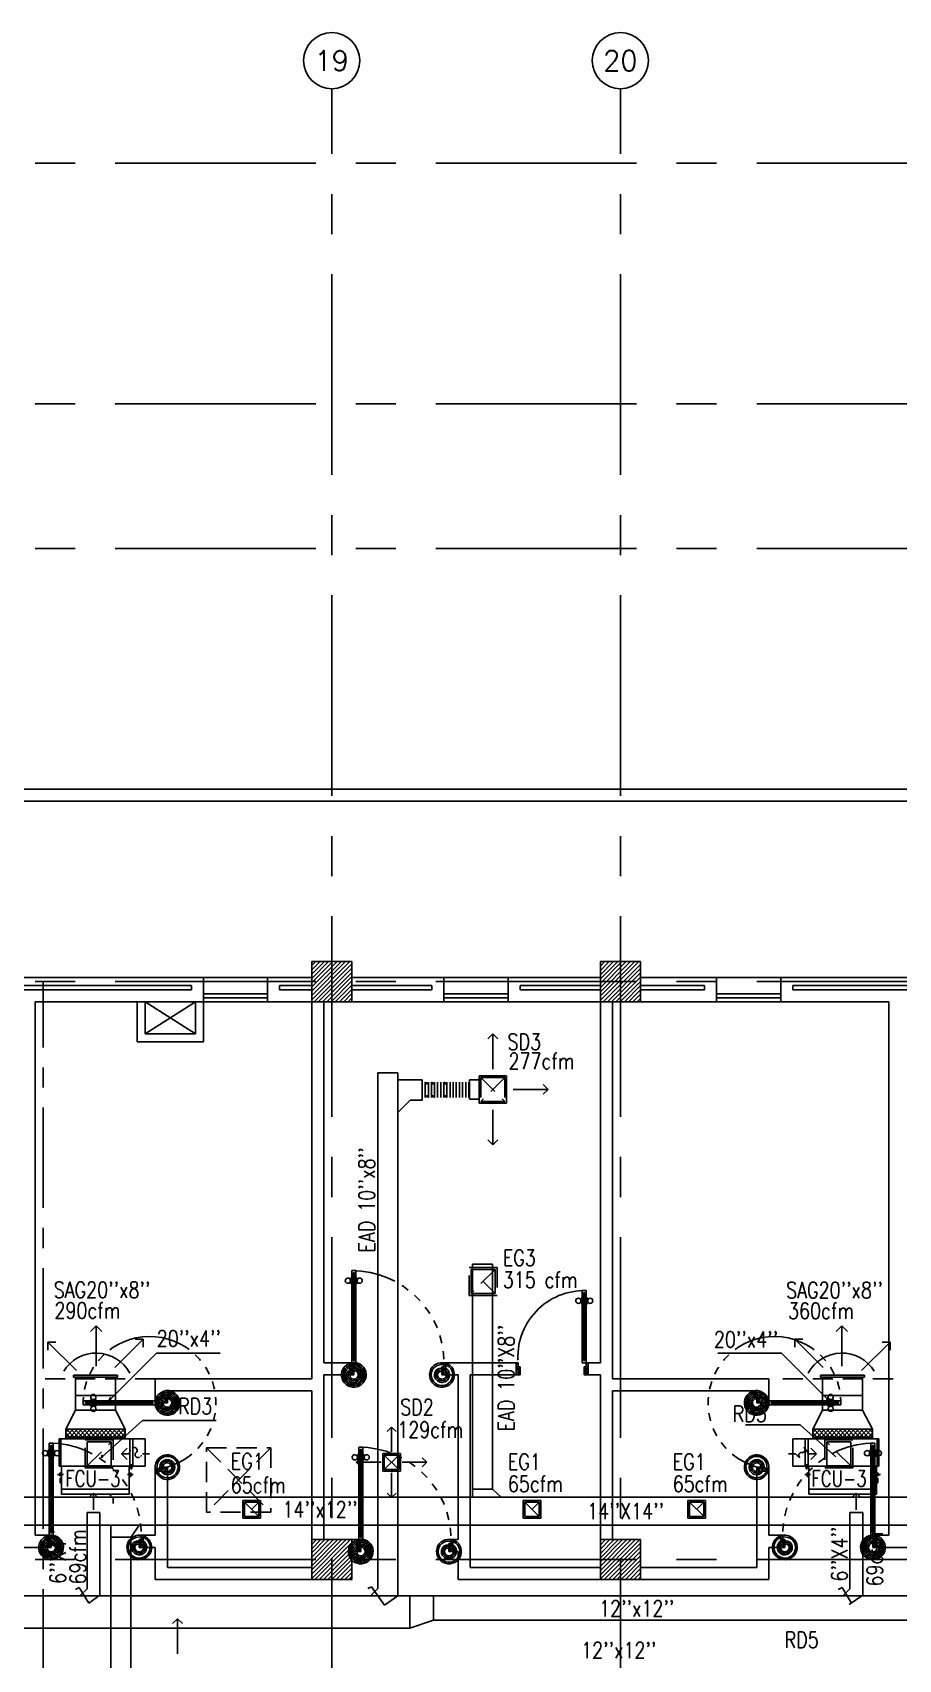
# Model space of a CAD drawing. Extents: x 417866231.7 to 417866328.5, y 43498046.7 to 43498124.2.
# Drawn here: x 417866275.55 to 417866286.35, y 43498103.96 to 43498124.24 of the extents above; entities that cross this region are included whole.
import ezdxf
from ezdxf.enums import TextEntityAlignment as Align

# ---------------------------------------------------------------- set-up
doc = ezdxf.new("R2010")
doc.units = 0
doc.header["$MEASUREMENT"] = 0
for name, pattern in [('CENTER', [2, 1.25, -0.25, 0.25, -0.25]), ('CENTERX2', [4, 2.5, -0.5, 0.5, -0.5]), ('HIDDEN', [0.375, 0.25, -0.125])]:
    doc.linetypes.add(name, pattern=pattern)
doc.layers.get('0').update_dxf_attribs({"linetype": 'CONTINUOUS'})
for name, color, linetype in [('AX-CR', 7, 'CONTINUOUS'), ('AX-TXT', 2, 'CONTINUOUS'), ('AXES', 11, 'CENTERX2'), ('AXES1', 11, 'CENTER'), ('COL', 7, 'CONTINUOUS'), ('DOOR', 9, 'CONTINUOUS'), ('DUCT', 6, 'CONTINUOUS'), ('EXDUCT', 10, 'CONTINUOUS'), ('FCU', 6, 'CONTINUOUS'), ('HAT', 11, 'CONTINUOUS'), ('INSUL', 9, 'CONTINUOUS'), ('M-AC-FLEX', 7, 'CONTINUOUS'), ('M-EGU.', 2, 'CONTINUOUS'), ('M-FILX', 2, 'CONTINUOUS'), ('M-TEXT', 2, 'CONTINUOUS'), ('PROJ-L', 9, 'CONTINUOUS'), ('PSUPPLY', 3, 'HIDDEN'), ('SCD', 2, 'CONTINUOUS'), ('SHAFT', 9, 'CONTINUOUS'), ('TEXT-A', 2, 'CONTINUOUS'), ('WALL', 9, 'CONTINUOUS'), ('WIN', 9, 'CONTINUOUS')]:
    doc.layers.add(name, color=color, linetype=linetype)
doc.styles.add('ROMANS', font='ROMANS.shx', dxfattribs={"width": 0.6})
pattern_1 = [(45, (0, 0), (-26.5165042945, 26.5165042945), [])]

# ---------------------------------------------------------------- blocks, each defined once
blk = doc.blocks.new('*X84')
at = {"color": 0}
for p, q in [((238729, 177104), (239214, 177590)), ((238729, 177157), (239161, 177590)), ((238729, 177210), (239108, 177590)), ((238729, 177263), (239055, 177590)), ((238729, 177316), (239002, 177590)), ((238729, 177369), (238949, 177590)), ((238729, 177422), (238896, 177590)), ((238729, 177475), (238843, 177590)), ((238729, 177528), (238790, 177590)), ((238729, 177581), (238737, 177590)), ((238767, 177090), (239229, 177551)), ((238820, 177090), (239229, 177498)), ((238873, 177090), (239229, 177445)), ((238926, 177090), (239229, 177392)), ((238979, 177090), (239229, 177339)), ((239032, 177090), (239229, 177286)), ((239085, 177090), (239229, 177233)), ((239138, 177090), (239229, 177180)), ((239191, 177090), (239229, 177127))]:
    blk.add_line(p, q, dxfattribs=at)
blk = doc.blocks.new('*X85')
at = {"color": 0}
for p, q in [((235129, 177110), (235608, 177590)), ((235129, 177163), (235555, 177590)), ((235129, 177217), (235502, 177590)), ((235129, 177270), (235449, 177590)), ((235129, 177323), (235396, 177590)), ((235129, 177376), (235343, 177590)), ((235129, 177429), (235290, 177590)), ((235129, 177482), (235237, 177590)), ((235129, 177535), (235184, 177590)), ((235161, 177090), (235629, 177557)), ((235214, 177090), (235629, 177504)), ((235267, 177090), (235629, 177451)), ((235320, 177090), (235629, 177398)), ((235373, 177090), (235629, 177345)), ((235426, 177090), (235629, 177292)), ((235479, 177090), (235629, 177239)), ((235532, 177090), (235629, 177186)), ((235585, 177090), (235629, 177133))]:
    blk.add_line(p, q, dxfattribs=at)
blk = doc.blocks.new('DOOR90')
at = {"layer": 'DOOR', "color": 7, "linetype": 'ByBlock'}
for p, q in [((-150, 0), (0, 0)), ((-150, 0), (-150, -25)), ((0, -50), (-114, 0)), ((0, -50), (-40, 0)), ((0, -50), (0, 0)), ((-1000, -25), (-1050, -25)), ((-1050, -75), (-1050, -25)), ((-1050, -25), (-1050, -75)), ((-1000, -75), (-1050, -75)), ((-1000, -42), (-1020, -42)), ((-1020, -42), (-1020, -58)), ((-1000, -58), (-1020, -58)), ((-1000, -25), (-1000, -42)), ((-1000, -58), (-1000, -75)), ((-878, -18), (-968, -18)), ((-968, -25), (-968, -18)), ((-968, -75), (-968, -82)), ((-878, -82), (-968, -82)), ((-955, -9), (-890, -9)), ((-955, -18), (-955, -9)), ((-955, -18), (-890, -18)), ((-955, -82), (-890, -82)), ((-955, -82), (-955, -91)), ((-955, -91), (-890, -91)), ((-890, -18), (-890, -9)), ((-890, -82), (-890, -91)), ((-878, -25), (-878, -18)), ((-878, -75), (-878, -82)), ((-200, -25), (-150, -25)), ((-200, -42), (-200, -25)), ((-180, -42), (-200, -42)), ((-200, -58), (-180, -58)), ((-200, -75), (-200, -58)), ((-150, -75), (-200, -75)), ((-180, -58), (-180, -42)), ((-150, -25), (-100, -25)), ((-150, -75), (-150, -25)), ((-100, -25), (-100, -50)), ((0, -50), (-100, -37)), ((-100, -50), (0, -50)), ((-150, -875), (-100, -875)), ((-150, -900), (-150, -875)), ((-150, -900), (0, -900)), ((0, -900), (-150, -900)), ((0, -850), (-114, -900)), ((-100, -875), (-100, -850)), ((0, -850), (-100, -863)), ((-100, -850), (0, -850)), ((0, -850), (-40, -900)), ((0, -850), (0, -900))]:
    blk.add_line(p, q, dxfattribs=at)
at = {"layer": 'DOOR', "linetype": 'ByBlock'}
for p, q in [((-200, -25), (-1000, -25)), ((-200, -42), (-1000, -42)), ((-200, -58), (-1000, -58)), ((-1000, -75), (-200, -75))]:
    blk.add_line(p, q, dxfattribs=at)
at = {"layer": 'DOOR', "color": 7, "linetype": 'ByBlock'}
for centre in [(-923, 24), (-923, -124)]:
    blk.add_circle(centre, 32.4, dxfattribs=at)
for centre, radius, start, end in [((0, -50), 154, 161.1053, 166.2858), ((0, -50), 94.4, 148.0182, 180), ((0, -50), 134, 158.1598, 169.28), ((0, -50), 114, 154.0838, 167.3774), ((0, -50), 74.4, 137.7764, 180), ((0, -50), 54.4, 113.2074, 180), ((0, -50), 34.4, 90, 180), ((0, -50), 14.4, 90, 180), ((0, -850), 154, 193.7142, 198.8947), ((0, -850), 134, 190.72, 201.8402), ((0, -850), 94.4, 180, 211.9818), ((0, -850), 74.4, 180, 222.2236), ((0, -850), 54.4, 180, 246.7926), ((0, -850), 34.4, 180, 270), ((0, -850), 14.4, 180, 270)]:
    blk.add_arc(centre, radius, start, end, dxfattribs=at)
at = {"layer": 'DOOR', "linetype": 'HIDDEN', "ltscale": 0.5}
blk.add_arc((-222, -50), 828, 178.2701, 275.003, dxfattribs=at)
blk = doc.blocks.new('DOOR100')
at = {"layer": 'DOOR', "color": 7, "linetype": 'ByBlock'}
for p, q in [((-82, 1128), (-82, 1218)), ((-75, 1218), (-82, 1218)), ((-75, 1250), (-75, 1300)), ((-75, 1300), (-25, 1300)), ((-25, 1300), (-75, 1300)), ((-58, 1250), (-75, 1250)), ((-58, 1250), (-58, 1270)), ((-42, 1270), (-58, 1270)), ((-42, 1250), (-42, 1270)), ((-25, 1250), (-42, 1250)), ((-25, 1250), (-25, 1300)), ((-25, 1218), (-18, 1218)), ((-18, 1128), (-18, 1218)), ((-91, 1205), (-91, 1140)), ((-82, 1205), (-91, 1205)), ((-82, 1140), (-91, 1140)), ((-82, 1205), (-82, 1140)), ((-75, 1128), (-82, 1128)), ((-25, 1128), (-18, 1128)), ((-18, 1205), (-18, 1140)), ((-18, 1205), (-9, 1205)), ((-18, 1140), (-9, 1140)), ((-9, 1205), (-9, 1140)), ((-1200, 0), (-1200, 150)), ((-1200, 150), (-1175, 150)), ((-1200, 150), (-1200, 0)), ((-1150, 0), (-1200, 114)), ((-1150, 0), (-1200, 40)), ((-1150, 0), (-1200, 0)), ((-1175, 150), (-1175, 100)), ((-1175, 100), (-1150, 100)), ((-1150, 0), (-1163, 100)), ((-1150, 100), (-1150, 0)), ((-75, 200), (-58, 200)), ((-75, 150), (-75, 200)), ((-75, 150), (-25, 150)), ((-58, 200), (-58, 180)), ((-58, 180), (-42, 180)), ((-50, 0), (0, 114)), ((-50, 100), (-50, 0)), ((-50, 0), (-37, 100)), ((-25, 100), (-50, 100)), ((-50, 0), (0, 40)), ((-50, 0), (0, 0)), ((-42, 200), (-25, 200)), ((-42, 180), (-42, 200)), ((-25, 200), (-25, 150)), ((0, 150), (-25, 150)), ((-25, 150), (-25, 100)), ((0, 0), (0, 150)), ((0, 150), (0, 0))]:
    blk.add_line(p, q, dxfattribs=at)
at = {"layer": 'DOOR', "linetype": 'ByBlock'}
for p, q in [((-75, 1250), (-75, 200)), ((-58, 200), (-58, 1250)), ((-42, 200), (-42, 1250)), ((-25, 200), (-25, 1250))]:
    blk.add_line(p, q, dxfattribs=at)
at = {"layer": 'DOOR', "color": 7, "linetype": 'ByBlock'}
for centre in [(-124, 1173), (24, 1173)]:
    blk.add_circle(centre, 32.4, dxfattribs=at)
at = {"layer": 'DOOR', "linetype": 'HIDDEN', "ltscale": 0.5}
blk.add_arc((-25, 150), 1150, 90, 180, dxfattribs=at)
at = {"layer": 'DOOR', "color": 7, "linetype": 'ByBlock'}
for centre, radius, start, end in [((-1150, 0), 154, 103.7142, 108.8947), ((-1150, 0), 134, 100.72, 111.8402), ((-1150, 0), 94.4, 90, 121.9818), ((-1150, 0), 74.4, 90, 132.2236), ((-1150, 0), 54.4, 90, 156.7926), ((-1150, 0), 34.4, 90, 180), ((-1150, 0), 14.4, 90, 180), ((-50, 0), 94.4, 58.0182, 90), ((-50, 0), 74.4, 47.7764, 90), ((-50, 0), 54.4, 23.2074, 90), ((-50, 0), 34.4, 0, 90), ((-50, 0), 14.4, 0, 90), ((-50, 0), 134, 68.1598, 79.28), ((-50, 0), 114, 64.0838, 77.3774), ((-50, 0), 154, 71.1053, 76.2858)]:
    blk.add_arc(centre, radius, start, end, dxfattribs=at)
blk = doc.blocks.new('*X88')
at = {"color": 0}
for p, q in [((235129, 169898), (235620, 170390)), ((235129, 169951), (235567, 170390)), ((235129, 170004), (235514, 170390)), ((235129, 170057), (235461, 170390)), ((235129, 170110), (235408, 170390)), ((235129, 170163), (235355, 170390)), ((235129, 170216), (235302, 170390)), ((235129, 170269), (235249, 170390)), ((235129, 170322), (235196, 170390)), ((235129, 170375), (235143, 170390)), ((235173, 169890), (235629, 170345)), ((235226, 169890), (235629, 170292)), ((235279, 169890), (235629, 170239)), ((235332, 169890), (235629, 170186)), ((235385, 169890), (235629, 170133)), ((235439, 169890), (235629, 170080)), ((235492, 169890), (235629, 170027)), ((235545, 169890), (235629, 169974)), ((235598, 169890), (235629, 169921))]:
    blk.add_line(p, q, dxfattribs=at)
blk = doc.blocks.new('COL50')
at = {"layer": 'COL'}
blk.add_lwpolyline([(-250, 250), (-250, -250), (250, -250), (250, 250)], close=True, dxfattribs=at)
blk = doc.blocks.new('*X89')
at = {"color": 0}
for p, q in [((238727, 169890), (239227, 170390)), ((238729, 169945), (239174, 170390)), ((238729, 169998), (239121, 170390)), ((238729, 170051), (239067, 170390)), ((238729, 170104), (239014, 170390)), ((238729, 170157), (238961, 170390)), ((238729, 170210), (238908, 170390)), ((238729, 170263), (238855, 170390)), ((238729, 170316), (238802, 170390)), ((238729, 170369), (238749, 170390)), ((238780, 169890), (239229, 170339)), ((238833, 169890), (239229, 170286)), ((238886, 169890), (239229, 170233)), ((238939, 169890), (239229, 170180)), ((238992, 169890), (239229, 170127)), ((239045, 169890), (239229, 170074)), ((239098, 169890), (239229, 170020)), ((239151, 169890), (239229, 169967)), ((239204, 169890), (239229, 169914))]:
    blk.add_line(p, q, dxfattribs=at)
blk = doc.blocks.new('AXU')
at = {"layer": 'AX-CR'}
blk.add_circle((0, 350), 350, dxfattribs=at)
at = {"layer": 'AX-TXT', "style": 'ROMANS'}
blk.add_attdef('AX', text='', height=250, dxfattribs=at).set_placement((0, 350), align=Align.MIDDLE)
blk = doc.blocks.new('*X113')
at = {"color": 0}
for p, q in [((16890, -2467), (16943, -2414)), ((16890, -2520), (16990, -2420)), ((16990, -2512), (16892, -2414)), ((16990, -2459), (16945, -2414)), ((16990, -2565), (16890, -2465)), ((16890, -2573), (16990, -2473)), ((16990, -2619), (16890, -2519)), ((16890, -2626), (16990, -2526)), ((16990, -2672), (16890, -2572)), ((16890, -2679), (16990, -2579)), ((16990, -2725), (16890, -2625)), ((16890, -2732), (16990, -2632)), ((16990, -2778), (16890, -2678)), ((16890, -2785), (16990, -2685)), ((16990, -2831), (16890, -2731)), ((16890, -2838), (16990, -2738)), ((16990, -2884), (16890, -2784)), ((16890, -2891), (16990, -2791)), ((16990, -2937), (16890, -2837)), ((16890, -2944), (16990, -2844)), ((16990, -2990), (16890, -2890)), ((16890, -2997), (16990, -2897)), ((16990, -3043), (16890, -2943)), ((16890, -3050), (16990, -2950)), ((16990, -3096), (16890, -2996)), ((16890, -3103), (16990, -3003)), ((16990, -3149), (16890, -3049)), ((16944, -3155), (16890, -3102)), ((16892, -3155), (16990, -3056)), ((16945, -3155), (16990, -3109))]:
    blk.add_line(p, q, dxfattribs=at)
blk = doc.blocks.new('*X114')
at = {"color": 0}
for p, q in [((16890, -2467), (16943, -2414)), ((16890, -2520), (16990, -2420)), ((16990, -2512), (16892, -2414)), ((16990, -2459), (16945, -2414)), ((16990, -2565), (16890, -2465)), ((16890, -2573), (16990, -2473)), ((16990, -2619), (16890, -2519)), ((16890, -2626), (16990, -2526)), ((16990, -2672), (16890, -2572)), ((16890, -2679), (16990, -2579)), ((16990, -2725), (16890, -2625)), ((16890, -2732), (16990, -2632)), ((16990, -2778), (16890, -2678)), ((16890, -2785), (16990, -2685)), ((16990, -2831), (16890, -2731)), ((16890, -2838), (16990, -2738)), ((16990, -2884), (16890, -2784)), ((16890, -2891), (16990, -2791)), ((16990, -2937), (16890, -2837)), ((16890, -2944), (16990, -2844)), ((16990, -2990), (16890, -2890)), ((16890, -2997), (16990, -2897)), ((16990, -3043), (16890, -2943)), ((16890, -3050), (16990, -2950)), ((16990, -3096), (16890, -2996)), ((16890, -3103), (16990, -3003)), ((16990, -3149), (16890, -3049)), ((16944, -3155), (16890, -3102)), ((16892, -3155), (16990, -3056)), ((16945, -3155), (16990, -3109))]:
    blk.add_line(p, q, dxfattribs=at)

msp = doc.modelspace()

# ---------------------------------------------------------------- hatches: boundary and pattern name
at = {"layer": 'HAT'}
h = msp.add_hatch(dxfattribs=at)
h.set_pattern_fill('ANSI31', color=256, scale=300, style=0)
h.set_pattern_definition(pattern_1)
h.paths.add_polyline_path([(417866283.817, 43498122.172), (417866283.517, 43498122.172), (417866283.517, 43498121.922), (417866283.817, 43498121.922)])
h.paths.add_polyline_path([(417866283.817, 43498121.922), (417866283.517, 43498121.922), (417866283.517, 43498121.672), (417866283.817, 43498121.672)])
h = msp.add_hatch(dxfattribs=at)
h.set_pattern_fill('ANSI31', color=256, scale=300, style=0)
h.set_pattern_definition(pattern_1)
h.paths.add_polyline_path([(417866284.137, 43498122.172), (417866283.837, 43498122.172), (417866283.837, 43498121.922), (417866284.137, 43498121.922)])
h.paths.add_polyline_path([(417866284.137, 43498121.922), (417866283.837, 43498121.922), (417866283.837, 43498121.672), (417866284.137, 43498121.672)])
h = msp.add_hatch(dxfattribs=at)
h.set_pattern_fill('ANSI31', color=256, scale=300, style=0)
h.set_pattern_definition(pattern_1)
h.paths.add_polyline_path([(417866283.817, 43498114.722), (417866283.817, 43498115.072), (417866283.517, 43498115.072), (417866283.517, 43498114.722)])
h.paths.add_polyline_path([(417866283.517, 43498114.372), (417866283.817, 43498114.372), (417866283.817, 43498114.722), (417866283.517, 43498114.722)])
h = msp.add_hatch(dxfattribs=at)
h.set_pattern_fill('ANSI31', color=256, scale=300, style=0)
h.set_pattern_definition(pattern_1)
h.paths.add_polyline_path([(417866284.137, 43498114.722), (417866284.137, 43498115.072), (417866283.837, 43498115.072), (417866283.837, 43498114.722)])
h.paths.add_polyline_path([(417866283.837, 43498114.372), (417866284.137, 43498114.372), (417866284.137, 43498114.722), (417866283.837, 43498114.722)])

# ---------------------------------------------------------------- linework, layer by layer
at = {"layer": 'AXES'}
for p, q in [((417866279.279, 43498046.724), (417866279.279, 43498123.537)), ((417866282.879, 43498046.724), (417866282.879, 43498123.537)), ((417866307.079, 43498122.609), (417866239.039, 43498122.609)), ((417866307.079, 43498119.609), (417866239.039, 43498119.609)), ((417866307.079, 43498117.809), (417866239.039, 43498117.809)), ((417866307.079, 43498114.809), (417866239.039, 43498114.809)), ((417866307.079, 43498112.409), (417866239.039, 43498112.409)), ((417866307.079, 43498105.209), (417866239.039, 43498105.209))]:
    msp.add_line(p, q, dxfattribs=at)
at = {"layer": 'AXES1'}
msp.add_line((417866275.679, 43498053.589), (417866275.679, 43498112.409), dxfattribs=at)
at = {"layer": 'COL'}
for points in [[(417866279.529, 43498112.159), (417866279.529, 43498112.659), (417866279.029, 43498112.659), (417866279.029, 43498112.159)], [(417866283.129, 43498112.159), (417866283.129, 43498112.659), (417866282.629, 43498112.659), (417866282.629, 43498112.159)]]:
    msp.add_lwpolyline(points, close=True, dxfattribs=at)
at = {"layer": 'DUCT', "linetype": 'ByBlock'}
for p, q in [((417866279.853, 43498111.273), (417866280.103, 43498111.273)), ((417866280.547, 43498104.753), (417866280.547, 43498104.453)), ((417866280.547, 43498104.453), (417866287.88, 43498104.453))]:
    msp.add_line(p, q, dxfattribs=at)
at = {"layer": 'DUCT'}
for p, q in [((417866279.853, 43498104.847), (417866279.853, 43498111.273)), ((417866280.103, 43498104.755), (417866280.103, 43498111.273)), ((417866280.108, 43498111.184), (417866280.408, 43498111.184)), ((417866280.408, 43498111.184), (417866280.408, 43498110.934)), ((417866280.408, 43498110.939), (417866280.408, 43498111.179)), ((417866280.108, 43498110.784), (417866280.258, 43498110.934)), ((417866280.408, 43498110.934), (417866280.258, 43498110.934)), ((417866276.227, 43498105.793), (417866276.387, 43498105.793)), ((417866276.227, 43498105.793), (417866276.227, 43498104.842)), ((417866276.387, 43498104.762), (417866276.387, 43498105.793)), ((417866285.741, 43498105.793), (417866285.901, 43498105.793)), ((417866285.741, 43498105.793), (417866285.741, 43498104.842)), ((417866285.901, 43498104.762), (417866285.901, 43498105.793)), ((417866276.128, 43498104.857), (417866276.083, 43498104.834)), ((417866276.128, 43498104.857), (417866276.128, 43498104.857)), ((417866276.249, 43498104.665), (417866276.128, 43498104.857)), ((417866276.147, 43498104.762), (417866276.227, 43498104.842)), ((417866279.773, 43498104.868), (417866279.728, 43498104.845)), ((417866279.769, 43498104.762), (417866279.853, 43498104.847)), ((417866279.937, 43498104.639), (417866279.773, 43498104.868)), ((417866285.643, 43498104.857), (417866285.597, 43498104.834)), ((417866285.643, 43498104.857), (417866285.643, 43498104.857)), ((417866285.763, 43498104.665), (417866285.643, 43498104.857)), ((417866285.661, 43498104.762), (417866285.741, 43498104.842)), ((417866273.321, 43498104.753), (417866294.689, 43498104.753)), ((417866276.387, 43498104.762), (417866276.249, 43498104.665)), ((417866280.103, 43498104.755), (417866279.937, 43498104.639)), ((417866280.252, 43498104.753), (417866280.252, 43498104.353)), ((417866285.901, 43498104.762), (417866285.733, 43498104.645)), ((417866280.252, 43498104.353), (417866280.547, 43498104.453)), ((417866273.371, 43498104.353), (417866280.252, 43498104.353))]:
    msp.add_line(p, q, dxfattribs=at)
at = {"layer": 'DUCT', "linetype": 'Continuous'}
for p, q in [((417866276.083, 43498107.253), (417866276.083, 43498107.07)), ((417866276.583, 43498107.253), (417866276.583, 43498107.07)), ((417866285.399, 43498107.253), (417866285.399, 43498107.07)), ((417866285.899, 43498107.253), (417866285.899, 43498107.07)), ((417866275.961, 43498106.834), (417866276.083, 43498107.07)), ((417866276.083, 43498107.07), (417866276.583, 43498107.07)), ((417866276.583, 43498107.07), (417866276.702, 43498106.834)), ((417866285.399, 43498107.07), (417866285.28, 43498106.834)), ((417866285.899, 43498107.07), (417866285.399, 43498107.07)), ((417866286.022, 43498106.834), (417866285.899, 43498107.07))]:
    msp.add_line(p, q, dxfattribs=at)
at = {"layer": 'EXDUCT', "linetype": 'ByBlock'}
for p, q in [((417866281.036, 43498108.888), (417866281.036, 43498105.984)), ((417866281.036, 43498108.888), (417866281.286, 43498108.888)), ((417866281.286, 43498108.888), (417866281.286, 43498106.084)), ((417866281.286, 43498106.084), (417866281.036, 43498106.084)), ((417866281.286, 43498106.084), (417866281.392, 43498105.984)), ((417866290.413, 43498105.984), (417866274.667, 43498105.984)), ((417866290.363, 43498105.634), (417866274.667, 43498105.634)), ((417866276.523, 43498099.667), (417866276.523, 43498105.634)), ((417866276.876, 43498105.634), (417866276.773, 43498105.481)), ((417866276.776, 43498105.484), (417866276.523, 43498105.484)), ((417866276.773, 43498099.667), (417866276.773, 43498105.481))]:
    msp.add_line(p, q, dxfattribs=at)
at = {"layer": 'FCU', "color": 3}
for p, q in [((417866275.961, 43498106.834), (417866275.961, 43498106.712)), ((417866275.961, 43498106.834), (417866276.702, 43498106.834)), ((417866276.702, 43498106.834), (417866276.702, 43498106.712)), ((417866286.022, 43498106.834), (417866285.28, 43498106.834)), ((417866285.28, 43498106.834), (417866285.28, 43498106.712)), ((417866286.022, 43498106.834), (417866286.022, 43498106.712)), ((417866275.901, 43498106.369), (417866275.901, 43498106.712)), ((417866275.961, 43498106.734), (417866276.702, 43498106.734)), ((417866276.762, 43498106.369), (417866276.762, 43498106.712)), ((417866276.8, 43498106.712), (417866276.953, 43498106.712)), ((417866276.953, 43498106.712), (417866276.953, 43498106.369)), ((417866285.182, 43498106.712), (417866285.029, 43498106.712)), ((417866285.029, 43498106.712), (417866285.029, 43498106.369)), ((417866285.22, 43498106.369), (417866285.22, 43498106.712)), ((417866286.022, 43498106.734), (417866285.28, 43498106.734)), ((417866286.081, 43498106.369), (417866286.081, 43498106.712)), ((417866275.859, 43498106.265), (417866275.932, 43498106.265)), ((417866275.879, 43498106.255), (417866275.879, 43498106.275)), ((417866275.879, 43498106.275), (417866275.909, 43498106.275)), ((417866275.879, 43498106.255), (417866275.909, 43498106.255)), ((417866275.894, 43498106.245), (417866275.894, 43498106.292)), ((417866275.894, 43498106.22), (417866275.909, 43498106.22)), ((417866275.894, 43498106.165), (417866275.894, 43498106.22)), ((417866276.804, 43498106.265), (417866276.731, 43498106.265)), ((417866276.784, 43498106.275), (417866276.754, 43498106.275)), ((417866276.784, 43498106.255), (417866276.754, 43498106.255)), ((417866276.769, 43498106.344), (417866276.769, 43498106.369)), ((417866276.789, 43498106.344), (417866276.769, 43498106.344)), ((417866276.769, 43498106.235), (417866276.769, 43498106.292)), ((417866276.779, 43498106.328), (417866276.779, 43498106.396)), ((417866276.784, 43498106.255), (417866276.784, 43498106.275)), ((417866276.789, 43498106.344), (417866276.789, 43498106.369)), ((417866276.953, 43498106.369), (417866276.8, 43498106.369)), ((417866285.029, 43498106.369), (417866285.182, 43498106.369)), ((417866285.179, 43498106.265), (417866285.251, 43498106.265)), ((417866285.193, 43498106.344), (417866285.193, 43498106.369)), ((417866285.193, 43498106.344), (417866285.213, 43498106.344)), ((417866285.199, 43498106.275), (417866285.229, 43498106.275)), ((417866285.199, 43498106.255), (417866285.199, 43498106.275)), ((417866285.199, 43498106.255), (417866285.229, 43498106.255)), ((417866285.203, 43498106.328), (417866285.203, 43498106.396)), ((417866285.213, 43498106.344), (417866285.213, 43498106.369)), ((417866285.214, 43498106.235), (417866285.214, 43498106.292)), ((417866286.123, 43498106.265), (417866286.05, 43498106.265)), ((417866286.103, 43498106.275), (417866286.073, 43498106.275)), ((417866286.103, 43498106.255), (417866286.073, 43498106.255)), ((417866286.088, 43498106.22), (417866286.073, 43498106.22)), ((417866286.088, 43498106.245), (417866286.088, 43498106.292)), ((417866286.088, 43498106.165), (417866286.088, 43498106.22)), ((417866286.103, 43498106.255), (417866286.103, 43498106.275)), ((417866275.894, 43498106.165), (417866275.909, 43498106.165)), ((417866275.909, 43498106.083), (417866276.754, 43498106.083)), ((417866286.073, 43498106.083), (417866285.229, 43498106.083)), ((417866286.088, 43498106.165), (417866286.073, 43498106.165))]:
    msp.add_line(p, q, dxfattribs=at)
at = {"layer": 'FCU', "color": 6}
for p, q in [((417866275.881, 43498106.369), (417866275.881, 43498106.712)), ((417866275.881, 43498106.712), (417866276.8, 43498106.712)), ((417866276.8, 43498106.712), (417866276.8, 43498106.369)), ((417866285.182, 43498106.712), (417866285.182, 43498106.369)), ((417866286.102, 43498106.712), (417866285.182, 43498106.712)), ((417866286.102, 43498106.369), (417866286.102, 43498106.712)), ((417866276.8, 43498106.369), (417866275.881, 43498106.369)), ((417866275.909, 43498106.023), (417866275.909, 43498106.369)), ((417866276.754, 43498106.023), (417866276.754, 43498106.369)), ((417866285.182, 43498106.369), (417866286.102, 43498106.369)), ((417866285.229, 43498106.023), (417866285.229, 43498106.369)), ((417866286.073, 43498106.023), (417866286.073, 43498106.369)), ((417866275.909, 43498106.023), (417866276.754, 43498106.023)), ((417866286.073, 43498106.023), (417866285.229, 43498106.023))]:
    msp.add_line(p, q, dxfattribs=at)
at = {"layer": 'INSUL'}
for p, q in [((417866277.529, 43498112.359), (417866273.829, 43498112.359)), ((417866277.529, 43498112.309), (417866273.829, 43498112.309)), ((417866277.529, 43498112.359), (417866277.529, 43498112.309)), ((417866278.629, 43498112.359), (417866279.029, 43498112.359)), ((417866278.629, 43498112.359), (417866278.629, 43498112.309)), ((417866278.629, 43498112.309), (417866279.029, 43498112.309)), ((417866279.529, 43498112.359), (417866280.529, 43498112.359)), ((417866279.529, 43498112.309), (417866280.529, 43498112.309)), ((417866280.529, 43498112.359), (417866280.529, 43498112.309)), ((417866281.629, 43498112.359), (417866282.629, 43498112.359)), ((417866281.629, 43498112.359), (417866281.629, 43498112.309)), ((417866281.629, 43498112.309), (417866282.629, 43498112.309)), ((417866283.129, 43498112.359), (417866283.929, 43498112.359)), ((417866283.129, 43498112.309), (417866283.929, 43498112.309)), ((417866283.929, 43498112.359), (417866283.929, 43498112.309)), ((417866285.029, 43498112.359), (417866285.029, 43498112.309)), ((417866287.929, 43498112.359), (417866285.029, 43498112.359)), ((417866287.929, 43498112.309), (417866285.029, 43498112.309))]:
    msp.add_line(p, q, dxfattribs=at)
at = {"layer": 'M-AC-FLEX', "color": 11}
for p, q in [((417866280.446, 43498111.155), (417866280.446, 43498110.967)), ((417866280.446, 43498111.155), (417866280.446, 43498110.967)), ((417866280.485, 43498111.155), (417866280.485, 43498110.967)), ((417866280.485, 43498111.155), (417866280.485, 43498110.967)), ((417866280.523, 43498111.155), (417866280.523, 43498110.967)), ((417866280.523, 43498111.155), (417866280.523, 43498110.967)), ((417866280.562, 43498111.155), (417866280.562, 43498110.967)), ((417866280.562, 43498111.155), (417866280.562, 43498110.967)), ((417866280.6, 43498111.155), (417866280.6, 43498110.967)), ((417866280.6, 43498111.155), (417866280.6, 43498110.967)), ((417866280.639, 43498111.155), (417866280.639, 43498110.967)), ((417866280.639, 43498111.155), (417866280.639, 43498110.967)), ((417866280.677, 43498111.155), (417866280.677, 43498110.967)), ((417866280.677, 43498111.155), (417866280.677, 43498110.967)), ((417866280.716, 43498111.155), (417866280.716, 43498110.967)), ((417866280.716, 43498111.155), (417866280.716, 43498110.967)), ((417866280.755, 43498111.155), (417866280.755, 43498110.967)), ((417866280.794, 43498111.155), (417866280.794, 43498110.967)), ((417866280.833, 43498111.155), (417866280.833, 43498110.967)), ((417866280.872, 43498111.155), (417866280.872, 43498110.967)), ((417866280.911, 43498111.155), (417866280.911, 43498110.967)), ((417866280.95, 43498111.155), (417866280.95, 43498110.967)), ((417866280.95, 43498111.155), (417866280.95, 43498110.967)), ((417866280.989, 43498111.155), (417866280.989, 43498110.967))]:
    msp.add_line(p, q, dxfattribs=at)
at = {"layer": 'M-AC-FLEX'}
for points in [[(417866280.408, 43498111.155, 0.000657), (417866280.408, 43498111.155, -1.018005), (417866280.446, 43498111.155)], [(417866280.484, 43498111.155, -1.017916), (417866280.523, 43498111.155)], [(417866280.523, 43498111.155, 1.017916), (417866280.485, 43498111.155)], [(417866280.639, 43498111.155, -1), (417866280.6, 43498111.155, 1.018005), (417866280.562, 43498111.155)], [(417866280.872, 43498111.155, -1), (417866280.833, 43498111.155, 1), (417866280.794, 43498111.155, -1), (417866280.755, 43498111.155, 1.018005), (417866280.716, 43498111.155)], [(417866280.833, 43498111.155, 1), (417866280.872, 43498111.155, -1), (417866280.911, 43498111.155)], [(417866280.911, 43498111.155, 1), (417866280.872, 43498111.155)], [(417866280.95, 43498111.155, -1), (417866280.911, 43498111.155, 1), (417866280.872, 43498111.155)], [(417866280.872, 43498111.155, -1), (417866280.911, 43498111.155)], [(417866280.911, 43498111.155, 1), (417866280.95, 43498111.155, -1), (417866280.989, 43498111.155)], [(417866280.95, 43498111.155, -1), (417866280.989, 43498111.155)], [(417866280.989, 43498111.155, 1), (417866280.95, 43498111.155)], [(417866280.989, 43498111.155, 1), (417866280.95, 43498111.155)], [(417866280.998, 43498111.138, -0.255627), (417866280.989, 43498111.155, 1), (417866280.95, 43498111.155)], [(417866280.95, 43498111.155, -1), (417866280.989, 43498111.155)], [(417866280.989, 43498111.155, 0.255627), (417866280.998, 43498111.138, 0.255627)], [(417866280.408, 43498110.967, -0.000657), (417866280.408, 43498110.967, 1.018005), (417866280.446, 43498110.967)], [(417866280.484, 43498110.967, 1.000002), (417866280.523, 43498110.967)], [(417866280.523, 43498110.967, -1.000002), (417866280.485, 43498110.967)], [(417866280.639, 43498110.967, 1), (417866280.6, 43498110.967, -1.018005), (417866280.562, 43498110.967)], [(417866280.872, 43498110.967, 1), (417866280.833, 43498110.967, -1), (417866280.794, 43498110.967, 1), (417866280.755, 43498110.967, -1.018005), (417866280.716, 43498110.967)], [(417866280.833, 43498110.967, -1), (417866280.872, 43498110.967, 1), (417866280.911, 43498110.967)], [(417866280.95, 43498110.967, 1), (417866280.911, 43498110.967, -1), (417866280.872, 43498110.967)], [(417866280.911, 43498110.967, -1.000001), (417866280.872, 43498110.967)], [(417866280.872, 43498110.967, 1.000001), (417866280.911, 43498110.967)], [(417866280.911, 43498110.967, -1), (417866280.95, 43498110.967, 1), (417866280.989, 43498110.967)], [(417866280.998, 43498110.984, 0.255627), (417866280.989, 43498110.967, -1), (417866280.95, 43498110.967)], [(417866280.95, 43498110.967, 1.000001), (417866280.989, 43498110.967)], [(417866280.989, 43498110.967, -1.000001), (417866280.95, 43498110.967)], [(417866280.989, 43498110.967, -1.000001), (417866280.95, 43498110.967)], [(417866280.95, 43498110.967, 1.000001), (417866280.989, 43498110.967)], [(417866280.989, 43498110.967, -0.255627), (417866280.998, 43498110.984, -0.255627)]]:
    msp.add_lwpolyline(points, format="xyb", dxfattribs=at)
for centre, start, end in [((417866280.465, 43498111.155), 180, 331.5686), ((417866280.465, 43498111.155), 208.4314, 0), ((417866280.542, 43498111.155), 180, 331.5686), ((417866280.542, 43498111.155), 208.4314, 0), ((417866280.697, 43498111.155), 180, 331.5686), ((417866280.697, 43498111.155), 208.4314, 0), ((417866280.465, 43498110.967), 28.4314, 180.0178), ((417866280.465, 43498110.967), 28.4314, 180.0178), ((417866280.465, 43498110.967), 359.9822, 151.5686), ((417866280.465, 43498110.967), 359.9822, 151.5686), ((417866280.542, 43498110.967), 28.4314, 180.0178), ((417866280.542, 43498110.967), 28.4314, 180.0178), ((417866280.542, 43498110.967), 359.9822, 151.5686), ((417866280.542, 43498110.967), 359.9822, 151.5686), ((417866280.697, 43498110.967), 28.4314, 180.0178), ((417866280.697, 43498110.967), 28.4314, 180.0178), ((417866280.697, 43498110.967), 359.9822, 151.5686), ((417866280.697, 43498110.967), 359.9822, 151.5686)]:
    msp.add_arc(centre, 0.0195, start, end, dxfattribs=at)
at = {"layer": 'M-EGU.'}
for p, q in [((417866281.288, 43498111.757), (417866281.227, 43498111.696)), ((417866281.288, 43498111.757), (417866281.288, 43498111.318)), ((417866281.288, 43498111.757), (417866281.349, 43498111.696)), ((417866280.998, 43498111.186), (417866280.998, 43498110.946)), ((417866281.118, 43498111.186), (417866280.998, 43498111.186)), ((417866281.458, 43498111.236), (417866281.118, 43498111.236)), ((417866281.118, 43498111.236), (417866281.118, 43498110.895)), ((417866281.458, 43498111.236), (417866281.458, 43498110.895)), ((417866281.979, 43498111.066), (417866281.918, 43498111.127)), ((417866281.118, 43498110.946), (417866280.998, 43498110.946)), ((417866281.458, 43498110.895), (417866281.118, 43498110.895)), ((417866281.979, 43498111.066), (417866281.54, 43498111.066)), ((417866281.979, 43498111.066), (417866281.918, 43498111.005)), ((417866281.288, 43498110.813), (417866281.288, 43498110.375)), ((417866281.288, 43498110.375), (417866281.227, 43498110.436)), ((417866281.288, 43498110.375), (417866281.349, 43498110.436)), ((417866281.017, 43498108.822), (417866281.317, 43498108.822)), ((417866281.017, 43498108.522), (417866281.017, 43498108.822)), ((417866281.317, 43498108.822), (417866281.317, 43498108.522)), ((417866281.317, 43498108.522), (417866281.017, 43498108.522)), ((417866276.341, 43498108.119), (417866276.27, 43498108.048)), ((417866276.341, 43498108.119), (417866276.412, 43498108.048)), ((417866276.341, 43498107.619), (417866276.341, 43498108.119)), ((417866285.641, 43498108.119), (417866285.571, 43498108.048)), ((417866285.641, 43498108.119), (417866285.712, 43498108.048)), ((417866285.641, 43498107.619), (417866285.641, 43498108.119)), ((417866275.74, 43498107.915), (417866275.74, 43498107.815)), ((417866275.74, 43498107.915), (417866275.84, 43498107.915)), ((417866276.094, 43498107.562), (417866275.74, 43498107.915)), ((417866276.574, 43498107.601), (417866276.928, 43498107.955)), ((417866276.928, 43498107.955), (417866276.828, 43498107.955)), ((417866276.928, 43498107.955), (417866276.928, 43498107.855)), ((417866285.054, 43498107.955), (417866285.054, 43498107.855)), ((417866285.054, 43498107.955), (417866285.154, 43498107.955)), ((417866285.408, 43498107.601), (417866285.054, 43498107.955)), ((417866285.888, 43498107.562), (417866286.242, 43498107.915)), ((417866286.242, 43498107.915), (417866286.142, 43498107.915)), ((417866286.242, 43498107.915), (417866286.242, 43498107.815)), ((417866276.058, 43498107.503), (417866276.058, 43498107.478)), ((417866276.058, 43498107.503), (417866276.608, 43498107.503)), ((417866276.058, 43498107.478), (417866276.608, 43498107.478)), ((417866276.083, 43498107.478), (417866276.083, 43498107.253)), ((417866276.583, 43498107.478), (417866276.583, 43498107.253)), ((417866276.608, 43498107.503), (417866276.608, 43498107.478)), ((417866285.374, 43498107.503), (417866285.374, 43498107.478)), ((417866285.924, 43498107.503), (417866285.374, 43498107.503)), ((417866285.924, 43498107.478), (417866285.374, 43498107.478)), ((417866285.399, 43498107.478), (417866285.399, 43498107.253)), ((417866285.899, 43498107.478), (417866285.899, 43498107.253)), ((417866285.924, 43498107.503), (417866285.924, 43498107.478)), ((417866276.083, 43498107.253), (417866276.583, 43498107.253)), ((417866285.899, 43498107.253), (417866285.399, 43498107.253)), ((417866280.025, 43498106.858), (417866279.969, 43498106.801)), ((417866280.025, 43498106.55), (417866280.025, 43498106.858)), ((417866280.082, 43498106.801), (417866280.025, 43498106.858)), ((417866276.23, 43498106.373), (417866276.23, 43498106.673)), ((417866276.23, 43498106.673), (417866276.53, 43498106.673)), ((417866276.53, 43498106.673), (417866276.53, 43498106.373)), ((417866285.452, 43498106.673), (417866285.452, 43498106.373)), ((417866285.752, 43498106.673), (417866285.452, 43498106.673)), ((417866285.752, 43498106.373), (417866285.752, 43498106.673)), ((417866276.658, 43498106.524), (417866276.729, 43498106.595)), ((417866276.729, 43498106.453), (417866276.658, 43498106.524)), ((417866276.658, 43498106.524), (417866276.759, 43498106.524)), ((417866276.918, 43498106.524), (417866277.007, 43498106.524)), ((417866279.642, 43498106.475), (417866279.585, 43498106.419)), ((417866279.915, 43498106.529), (417866280.135, 43498106.529)), ((417866279.915, 43498106.309), (417866279.915, 43498106.529)), ((417866280.135, 43498106.529), (417866280.135, 43498106.309)), ((417866280.465, 43498106.419), (417866280.409, 43498106.475)), ((417866285.064, 43498106.524), (417866284.975, 43498106.524)), ((417866285.324, 43498106.524), (417866285.223, 43498106.524)), ((417866285.324, 43498106.524), (417866285.254, 43498106.595)), ((417866285.254, 43498106.453), (417866285.324, 43498106.524)), ((417866276.53, 43498106.373), (417866276.23, 43498106.373)), ((417866279.585, 43498106.419), (417866279.642, 43498106.362)), ((417866279.894, 43498106.419), (417866279.585, 43498106.419)), ((417866280.135, 43498106.309), (417866279.915, 43498106.309)), ((417866280.025, 43498106.288), (417866280.025, 43498105.979)), ((417866280.156, 43498106.419), (417866280.465, 43498106.419)), ((417866280.409, 43498106.362), (417866280.465, 43498106.419)), ((417866285.452, 43498106.373), (417866285.752, 43498106.373)), ((417866276.26, 43498105.988), (417866276.307, 43498106.035)), ((417866276.307, 43498105.827), (417866276.307, 43498106.035)), ((417866276.307, 43498106.035), (417866276.354, 43498105.988)), ((417866279.969, 43498106.035), (417866280.025, 43498105.979)), ((417866280.025, 43498105.979), (417866280.082, 43498106.035)), ((417866285.774, 43498105.988), (417866285.821, 43498106.035)), ((417866285.821, 43498105.827), (417866285.821, 43498106.035)), ((417866285.821, 43498106.035), (417866285.868, 43498105.988)), ((417866276.552, 43498105.99), (417866276.552, 43498105.904)), ((417866277.356, 43498104.47), (417866277.295, 43498104.409)), ((417866277.356, 43498104.47), (417866277.356, 43498104.031)), ((417866277.356, 43498104.47), (417866277.417, 43498104.409))]:
    msp.add_line(p, q, dxfattribs=at)
at = {"layer": 'M-EGU.', "linetype": 'HIDDEN'}
for p, q in [((417866281.438, 43498111.216), (417866281.138, 43498110.915)), ((417866281.138, 43498111.216), (417866281.438, 43498110.915)), ((417866281.438, 43498111.216), (417866281.138, 43498111.216)), ((417866281.138, 43498111.216), (417866281.138, 43498110.915)), ((417866281.438, 43498111.216), (417866281.438, 43498110.915)), ((417866281.438, 43498110.915), (417866281.138, 43498110.915)), ((417866280.992, 43498108.847), (417866281.342, 43498108.847)), ((417866280.992, 43498108.497), (417866280.992, 43498108.847)), ((417866281.317, 43498108.822), (417866281.017, 43498108.522)), ((417866281.167, 43498108.672), (417866281.317, 43498108.522)), ((417866281.342, 43498108.847), (417866281.342, 43498108.497)), ((417866281.342, 43498108.497), (417866280.992, 43498108.497)), ((417866277.079, 43498107.459), (417866275.666, 43498107.459)), ((417866276.205, 43498106.348), (417866276.205, 43498106.698)), ((417866276.205, 43498106.698), (417866276.555, 43498106.698)), ((417866276.23, 43498106.373), (417866276.53, 43498106.673)), ((417866276.555, 43498106.698), (417866276.555, 43498106.348)), ((417866285.427, 43498106.698), (417866285.427, 43498106.348)), ((417866285.777, 43498106.698), (417866285.427, 43498106.698)), ((417866285.752, 43498106.373), (417866285.452, 43498106.673)), ((417866285.777, 43498106.348), (417866285.777, 43498106.698)), ((417866279.935, 43498106.329), (417866279.935, 43498106.509)), ((417866279.935, 43498106.509), (417866280.115, 43498106.329)), ((417866279.935, 43498106.329), (417866280.115, 43498106.509)), ((417866279.935, 43498106.509), (417866280.115, 43498106.509)), ((417866280.115, 43498106.509), (417866280.115, 43498106.329)), ((417866276.555, 43498106.348), (417866276.205, 43498106.348)), ((417866280.115, 43498106.329), (417866279.935, 43498106.329)), ((417866285.427, 43498106.348), (417866285.777, 43498106.348))]:
    msp.add_line(p, q, dxfattribs=at)
at = {"layer": 'M-EGU.'}
msp.add_lwpolyline([(417866285.064, 43498106.524, -0.1324), (417866285.086, 43498106.492, -0.15664), (417866285.117, 43498106.479, -0.736612), (417866285.142, 43498106.542, 0.774232), (417866285.17, 43498106.603, 0.203349), (417866285.212, 43498106.575, 0.193808), (417866285.223, 43498106.524)], format="xyb", dxfattribs=at)
for centre, radius, start, end in [((417866276.341, 43498107.303), 0.477, 28.5297, 148.1349), ((417866285.641, 43498107.303), 0.477, 31.8651, 151.4703), ((417866276.828, 43498106.536), 0.0704, 146.068, 189.9416), ((417866276.823, 43498106.539), 0.0644, 100.0907, 146.0679), ((417866276.818, 43498106.569), 0.0345, 309.098, 100.0907), ((417866276.862, 43498106.514), 0.0355, 129.0979, 274.6012), ((417866276.861, 43498106.533), 0.0545, 274.6012, 310.2112), ((417866276.847, 43498106.549), 0.0752, 310.2112, 340.3796), ((417866276.563, 43498106.049), 0.0597, 217.0703, 259.629)]:
    msp.add_arc(centre, radius, start, end, dxfattribs=at)
at = {"layer": 'M-FILX', "color": 2, "linetype": 'HIDDEN'}
for p, q in [((417866277.079, 43498107.459), (417866275.666, 43498107.459)), ((417866284.904, 43498107.459), (417866286.316, 43498107.459))]:
    msp.add_line(p, q, dxfattribs=at)
at = {"layer": 'PROJ-L', "linetype": 'Continuous'}
for p, q in [((417866290.329, 43498114.809), (417866271.829, 43498114.809)), ((417866290.179, 43498114.659), (417866271.979, 43498114.659))]:
    msp.add_line(p, q, dxfattribs=at)
at = {"layer": 'PSUPPLY', "color": 4, "linetype": 'Continuous'}
for p, q in [((417866276.514, 43498107.202), (417866277.093, 43498107.78)), ((417866277.093, 43498107.78), (417866277.888, 43498107.78)), ((417866284.89, 43498107.78), (417866284.094, 43498107.78)), ((417866285.468, 43498107.202), (417866284.89, 43498107.78)), ((417866276.415, 43498106.489), (417866276.921, 43498106.941)), ((417866276.921, 43498106.941), (417866277.838, 43498106.941)), ((417866285.122, 43498106.886), (417866284.441, 43498106.886)), ((417866285.567, 43498106.489), (417866285.122, 43498106.886))]:
    msp.add_line(p, q, dxfattribs=at)
at = {"layer": 'PSUPPLY', "color": 4, "linetype": 'Continuous', "const_width": 0.025}
msp.add_lwpolyline([(417866285.58, 43498106.493, 1), (417866285.555, 43498106.493, 1)], format="xyb", close=True, dxfattribs=at)
at = {"layer": 'PSUPPLY', "color": 4, "linetype": 'Continuous'}
for centre, start, end in [((417866276.516, 43498107.208), 0, 180), ((417866276.516, 43498107.208), 180, 0), ((417866285.466, 43498107.208), 0, 180), ((417866285.466, 43498107.208), 180, 0), ((417866276.415, 43498106.493), 0, 180), ((417866276.415, 43498106.493), 180, 0)]:
    msp.add_arc(centre, 0.0125, start, end, dxfattribs=at)
at = {"layer": 'SCD', "linetype": 'HIDDEN'}
for p, q in [((417866278.171, 43498105.724), (417866278.171, 43498105.944)), ((417866278.171, 43498105.944), (417866278.391, 43498105.944)), ((417866278.191, 43498105.924), (417866278.371, 43498105.744)), ((417866278.391, 43498105.944), (417866278.391, 43498105.724)), ((417866281.667, 43498105.724), (417866281.667, 43498105.944)), ((417866281.667, 43498105.944), (417866281.887, 43498105.944)), ((417866281.687, 43498105.924), (417866281.867, 43498105.744)), ((417866281.887, 43498105.944), (417866281.887, 43498105.724)), ((417866283.721, 43498105.944), (417866283.941, 43498105.944)), ((417866283.721, 43498105.724), (417866283.721, 43498105.944)), ((417866283.741, 43498105.924), (417866283.921, 43498105.744)), ((417866283.941, 43498105.944), (417866283.941, 43498105.724)), ((417866278.391, 43498105.724), (417866278.171, 43498105.724)), ((417866281.887, 43498105.724), (417866281.667, 43498105.724)), ((417866283.941, 43498105.724), (417866283.721, 43498105.724))]:
    msp.add_line(p, q, dxfattribs=at)
at = {"layer": 'SCD'}
for p, q in [((417866278.191, 43498105.744), (417866278.191, 43498105.924)), ((417866278.191, 43498105.924), (417866278.371, 43498105.924)), ((417866278.371, 43498105.924), (417866278.371, 43498105.744)), ((417866281.687, 43498105.744), (417866281.687, 43498105.924)), ((417866281.687, 43498105.924), (417866281.867, 43498105.924)), ((417866281.867, 43498105.924), (417866281.867, 43498105.744)), ((417866283.741, 43498105.924), (417866283.921, 43498105.924)), ((417866283.741, 43498105.744), (417866283.741, 43498105.924)), ((417866283.921, 43498105.924), (417866283.921, 43498105.744)), ((417866278.371, 43498105.744), (417866278.191, 43498105.744)), ((417866281.867, 43498105.744), (417866281.687, 43498105.744)), ((417866283.921, 43498105.744), (417866283.741, 43498105.744))]:
    msp.add_line(p, q, dxfattribs=at)
at = {"layer": 'SCD', "linetype": 'ByBlock'}
for p, q in [((417866278.281, 43498105.834), (417866278.371, 43498105.924)), ((417866281.777, 43498105.834), (417866281.867, 43498105.924)), ((417866283.831, 43498105.834), (417866283.921, 43498105.924))]:
    msp.add_line(p, q, dxfattribs=at)
at = {"layer": 'SHAFT', "color": 11, "linetype": 'ByBlock'}
for p, q in [((417866276.954, 43498112.159), (417866277.579, 43498111.759)), ((417866276.954, 43498111.759), (417866277.579, 43498112.159))]:
    msp.add_line(p, q, dxfattribs=at)
at = {"layer": 'SHAFT', "linetype": 'HIDDEN'}
for p, q in [((417866277.718, 43498106.598), (417866278.518, 43498105.798)), ((417866278.518, 43498106.598), (417866277.718, 43498105.798))]:
    msp.add_line(p, q, dxfattribs=at)
msp.add_lwpolyline([(417866277.718, 43498106.598), (417866278.518, 43498106.598), (417866278.518, 43498105.798), (417866277.718, 43498105.798)], close=True, dxfattribs=at)
at = {"layer": 'WALL'}
for p, q in [((417866277.679, 43498112.459), (417866273.679, 43498112.459)), ((417866277.679, 43498112.459), (417866277.679, 43498112.159)), ((417866278.479, 43498112.459), (417866278.479, 43498112.159)), ((417866279.029, 43498112.459), (417866278.479, 43498112.459)), ((417866279.529, 43498112.459), (417866280.679, 43498112.459)), ((417866280.679, 43498112.459), (417866280.679, 43498112.159)), ((417866281.479, 43498112.459), (417866281.479, 43498112.159)), ((417866281.479, 43498112.459), (417866282.629, 43498112.459)), ((417866283.129, 43498112.459), (417866284.079, 43498112.459)), ((417866284.079, 43498112.459), (417866284.079, 43498112.159)), ((417866284.879, 43498112.459), (417866284.879, 43498112.159)), ((417866288.079, 43498112.459), (417866284.879, 43498112.459)), ((417866275.579, 43498105.509), (417866275.579, 43498112.159)), ((417866277.679, 43498112.159), (417866275.579, 43498112.159)), ((417866276.854, 43498112.159), (417866276.854, 43498111.659)), ((417866277.679, 43498112.159), (417866277.679, 43498111.659)), ((417866279.029, 43498112.159), (417866278.479, 43498112.159)), ((417866279.029, 43498107.459), (417866279.029, 43498112.159)), ((417866279.179, 43498107.659), (417866279.179, 43498112.159)), ((417866279.529, 43498112.159), (417866280.679, 43498112.159)), ((417866281.479, 43498112.159), (417866282.629, 43498112.159)), ((417866282.629, 43498107.659), (417866282.629, 43498112.159)), ((417866282.779, 43498107.459), (417866282.779, 43498112.159)), ((417866283.129, 43498112.159), (417866284.079, 43498112.159)), ((417866286.229, 43498112.159), (417866284.879, 43498112.159)), ((417866286.229, 43498105.509), (417866286.229, 43498112.159)), ((417866277.679, 43498111.659), (417866276.854, 43498111.659)), ((417866281.579, 43498107.509), (417866281.579, 43498107.659)), ((417866282.479, 43498107.509), (417866282.479, 43498107.659)), ((417866277.079, 43498107.209), (417866277.079, 43498107.459)), ((417866277.079, 43498107.459), (417866279.029, 43498107.459)), ((417866279.179, 43498105.459), (417866279.179, 43498107.509)), ((417866280.854, 43498105.458), (417866280.854, 43498107.509)), ((417866281.004, 43498105.109), (417866281.004, 43498107.509)), ((417866282.629, 43498105.459), (417866282.629, 43498107.509)), ((417866284.729, 43498107.459), (417866282.779, 43498107.459)), ((417866284.729, 43498107.209), (417866284.729, 43498107.459)), ((417866277.229, 43498107.209), (417866277.229, 43498107.309)), ((417866277.229, 43498107.309), (417866279.029, 43498107.309)), ((417866279.029, 43498105.459), (417866279.029, 43498107.309)), ((417866284.579, 43498107.309), (417866282.779, 43498107.309)), ((417866282.779, 43498105.459), (417866282.779, 43498107.309)), ((417866284.579, 43498107.209), (417866284.579, 43498107.309)), ((417866277.079, 43498107.209), (417866277.229, 43498107.209)), ((417866284.729, 43498107.209), (417866284.579, 43498107.209)), ((417866277.079, 43498106.309), (417866277.229, 43498106.309)), ((417866277.079, 43498105.509), (417866277.079, 43498106.309)), ((417866277.229, 43498105.109), (417866277.229, 43498106.309)), ((417866284.729, 43498106.309), (417866284.579, 43498106.309)), ((417866284.579, 43498105.109), (417866284.579, 43498106.309)), ((417866284.729, 43498105.509), (417866284.729, 43498106.309)), ((417866277.079, 43498104.959), (417866277.079, 43498105.359)), ((417866280.854, 43498104.959), (417866280.854, 43498105.308)), ((417866284.729, 43498104.959), (417866284.729, 43498105.359))]:
    msp.add_line(p, q, dxfattribs=at)
at = {"layer": 'WALL', "linetype": 'ByBlock'}
for p, q in [((417866279.179, 43498107.659), (417866279.504, 43498107.659)), ((417866280.704, 43498107.659), (417866281.579, 43498107.659)), ((417866282.479, 43498107.659), (417866282.629, 43498107.659)), ((417866279.179, 43498107.509), (417866279.504, 43498107.509)), ((417866280.704, 43498107.509), (417866280.854, 43498107.509)), ((417866281.004, 43498107.509), (417866281.579, 43498107.509)), ((417866282.479, 43498107.509), (417866282.629, 43498107.509)), ((417866275.729, 43498105.509), (417866275.579, 43498105.509)), ((417866277.079, 43498105.509), (417866276.929, 43498105.509)), ((417866279.529, 43498105.458), (417866279.591, 43498105.458)), ((417866280.791, 43498105.458), (417866280.854, 43498105.458)), ((417866284.729, 43498105.509), (417866284.879, 43498105.509)), ((417866286.079, 43498105.509), (417866286.229, 43498105.509)), ((417866275.729, 43498105.359), (417866275.279, 43498105.359)), ((417866277.079, 43498105.359), (417866276.929, 43498105.359)), ((417866279.529, 43498105.308), (417866279.591, 43498105.308)), ((417866280.791, 43498105.308), (417866280.854, 43498105.308)), ((417866284.729, 43498105.359), (417866284.879, 43498105.359)), ((417866286.529, 43498105.359), (417866286.079, 43498105.359)), ((417866279.029, 43498105.109), (417866277.229, 43498105.109)), ((417866277.229, 43498105.109), (417866279.029, 43498105.109)), ((417866281.004, 43498105.109), (417866282.629, 43498105.109)), ((417866283.129, 43498105.109), (417866284.579, 43498105.109)), ((417866284.579, 43498105.109), (417866283.129, 43498105.109)), ((417866279.029, 43498104.959), (417866277.079, 43498104.959)), ((417866280.854, 43498104.959), (417866282.629, 43498104.959)), ((417866283.129, 43498104.959), (417866284.729, 43498104.959)), ((417866283.129, 43498104.959), (417866284.729, 43498104.959))]:
    msp.add_line(p, q, dxfattribs=at)
at = {"layer": 'WALL', "color": 2, "linetype": 'ByBlock'}
for p, q in [((417866279.504, 43498107.509), (417866279.504, 43498107.659)), ((417866280.704, 43498107.509), (417866280.704, 43498107.659)), ((417866275.729, 43498105.359), (417866275.729, 43498105.509)), ((417866276.929, 43498105.359), (417866276.929, 43498105.509)), ((417866279.591, 43498105.308), (417866279.591, 43498105.458)), ((417866280.791, 43498105.308), (417866280.791, 43498105.458)), ((417866284.879, 43498105.359), (417866284.879, 43498105.509)), ((417866286.079, 43498105.359), (417866286.079, 43498105.509))]:
    msp.add_line(p, q, dxfattribs=at)
at = {"layer": 'WALL', "linetype": 'ByBlock', "ltscale": 0.3}
for points in [[(417866279.529, 43498112.659), (417866279.029, 43498112.659), (417866279.029, 43498112.159), (417866279.529, 43498112.159)], [(417866283.129, 43498112.659), (417866282.629, 43498112.659), (417866282.629, 43498112.159), (417866283.129, 43498112.159)], [(417866279.529, 43498105.459), (417866279.029, 43498105.459), (417866279.029, 43498104.959), (417866279.529, 43498104.959)], [(417866283.129, 43498105.459), (417866282.629, 43498105.459), (417866282.629, 43498104.959), (417866283.129, 43498104.959)]]:
    msp.add_lwpolyline(points, close=True, dxfattribs=at)
at = {"layer": 'WALL'}
msp.add_lwpolyline([(417866276.954, 43498112.159), (417866277.579, 43498112.159), (417866277.579, 43498111.759), (417866276.954, 43498111.759)], close=True, dxfattribs=at)
at = {"layer": 'WIN'}
for p, q in [((417866277.679, 43498112.459), (417866278.479, 43498112.459)), ((417866280.679, 43498112.459), (417866281.479, 43498112.459)), ((417866284.079, 43498112.459), (417866284.879, 43498112.459)), ((417866277.679, 43498112.259), (417866278.479, 43498112.259)), ((417866277.679, 43498112.209), (417866278.479, 43498112.209)), ((417866277.679, 43498112.159), (417866278.479, 43498112.159)), ((417866280.679, 43498112.259), (417866281.479, 43498112.259)), ((417866280.679, 43498112.209), (417866281.479, 43498112.209)), ((417866280.679, 43498112.159), (417866281.479, 43498112.159)), ((417866284.079, 43498112.259), (417866284.879, 43498112.259)), ((417866284.079, 43498112.209), (417866284.879, 43498112.209)), ((417866284.079, 43498112.159), (417866284.879, 43498112.159))]:
    msp.add_line(p, q, dxfattribs=at)

# ---------------------------------------------------------------- block references
at = {"layer": 'AXES', "xscale": 0.0009999871253967285, "yscale": 0.001000002026557922, "zscale": 0.001}
for p, values in [((417866279.279, 43498123.537), {'AX': '19'}), ((417866282.879, 43498123.537), {'AX': '20'})]:
    msp.add_blockref('AXU', p, dxfattribs=at).add_auto_attribs(values)
at = {"layer": 'COL', "xscale": -0.0009999871253967285, "yscale": 0.001000002026557922, "zscale": 0.001}
for p in [(417866279.279, 43498105.209), (417866282.879, 43498105.209)]:
    msp.add_blockref('COL50', p, dxfattribs=at)
at = {"layer": 'DOOR', "color": 0, "linetype": 'ByBlock', "yscale": 0.001000002026557922, "zscale": 0.001}
for name, p, xscale in [('DOOR100', (417866279.504, 43498107.509), -0.0009999871253967285), ('DOOR90', (417866277.229, 43498107.209), 0.0009999871253967285), ('DOOR90', (417866284.579, 43498107.209), -0.0009999871253967285), ('DOOR100', (417866275.729, 43498105.359), -0.0009999871253967285), ('DOOR100', (417866286.079, 43498105.359), 0.0009999871253967285), ('DOOR100', (417866279.591, 43498105.308), -0.0009999871253967285)]:
    msp.add_blockref(name, p, dxfattribs=dict(at, xscale=xscale))
at = {"layer": 'DOOR', "color": 0, "linetype": 'ByBlock', "xscale": 0.001000002026557922, "yscale": 0.001000002026557922, "zscale": 0.001, "rotation": 270}
msp.add_blockref('DOOR90', (417866282.479, 43498107.509), dxfattribs=at)
at = {"layer": 'FCU', "color": 11, "extrusion": (0, 0, -1), "xscale": 0.001000002026557922, "yscale": 0.001000002026557922, "zscale": -0.001, "rotation": 90}
msp.add_blockref('*X113', (-417866279.116, 43498089.844), dxfattribs=at)
at = {"layer": 'FCU', "color": 11, "xscale": 0.001000002026557922, "yscale": 0.001000002026557922, "zscale": 0.001, "rotation": 90}
msp.add_blockref('*X114', (417866282.867, 43498089.844), dxfattribs=at)
at = {"layer": 'HAT', "xscale": 0.0009999871253967285, "yscale": 0.001000002026557922, "zscale": 0.001}
for name in ['*X85', '*X84', '*X88', '*X89']:
    msp.add_blockref(name, (417866043.9, 43497935.069), dxfattribs=at)

# ---------------------------------------------------------------- texts
at = {"layer": 'M-TEXT', "style": 'ROMANS', "width": 0.8}
for s, p in [("EAD 10''x8''", (417866279.815, 43498109.033)), ("EAD 10''X8''", (417866281.556, 43498106.803)), ("6''X4''", (417866275.964, 43498104.903)), ('69cfm', (417866276.212, 43498104.897)), ("6''X4''", (417866285.71, 43498104.932)), ('69cfm', (417866286.151, 43498104.871))]:
    msp.add_text(s, height=0.2, rotation=90, dxfattribs=at).set_placement(p)
at = {"layer": 'M-TEXT', "style": 'ROMANS'}
for s, width, p in [("SAG20''x8''", 0.8, (417866275.812, 43498108.468)), ("SAG20''x8''", 0.8, (417866284.947, 43498108.465)), ('290cfm', 0.8, (417866275.821, 43498108.211)), ('360cfm', 0.8, (417866284.97, 43498108.207)), ("20''x4''", 0.8, (417866277.096, 43498107.862)), ("20''x4''", 0.8, (417866284.045, 43498107.851)), ('RD3', 0.8, (417866277.364, 43498107.018)), ('RD3', 0.8, (417866284.281, 43498106.923)), ('EG1', 0.8, (417866278.02, 43498106.331)), ('FCU-3', 0.75, (417866275.957, 43498106.116)), ('65cfm', 0.8, (417866278.02, 43498106.036)), ('FCU-3', 0.75, (417866285.263, 43498106.116)), ("14''x12''", 0.8, (417866278.664, 43498105.732))]:
    msp.add_text(s, height=0.2, dxfattribs=dict(at, width=width)).set_placement(p)
at = {"layer": 'TEXT-A', "linetype": 'ByBlock', "style": 'ROMANS', "width": 0.8}
for s, p in [('SD3', (417866281.472, 43498111.56)), ('277cfm', (417866281.484, 43498111.32)), ('EG3', (417866281.413, 43498108.867)), ('315 cfm', (417866281.413, 43498108.593)), ('SD2', (417866280.134, 43498107.006)), ('129cfm', (417866280.097, 43498106.726)), ('EG1', (417866281.476, 43498106.326)), ('EG1', (417866283.531, 43498106.326)), ('65cfm', (417866281.476, 43498106.05)), ('65cfm', (417866283.531, 43498106.05)), ("14''X14''", (417866282.465, 43498105.709)), ("12''x12''", (417866282.613, 43498104.498)), ('RD5', (417866284.927, 43498104.106)), ("12''x12''", (417866282.389, 43498103.977))]:
    msp.add_text(s, height=0.2, dxfattribs=at).set_placement(p)

doc.saveas('drawing.dxf')
